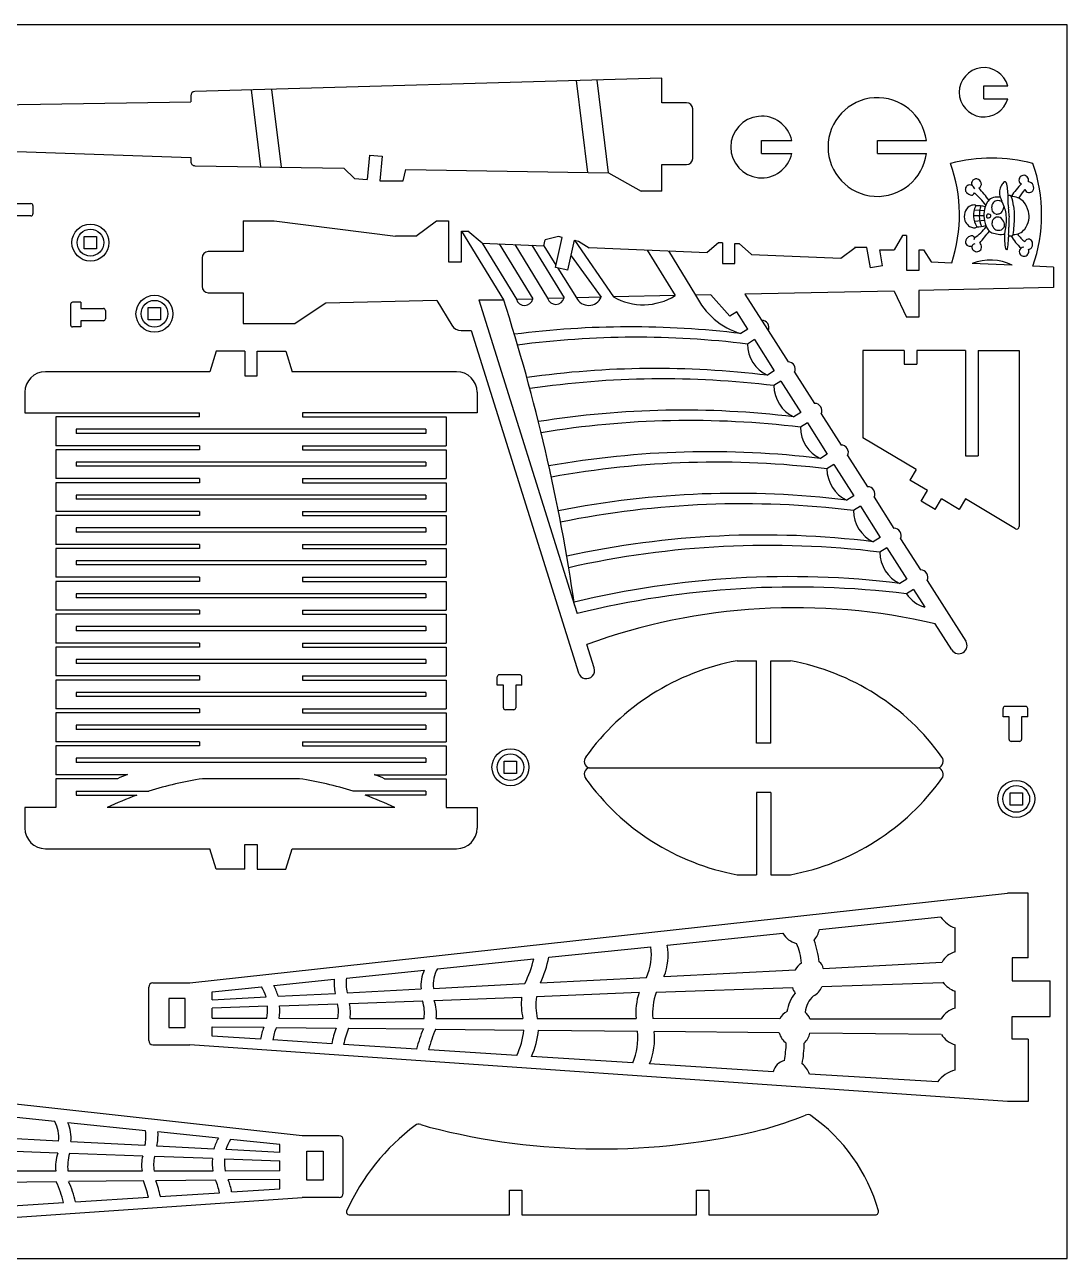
# Model space of a CAD drawing. Header units: centimetres. Extents: x 9372 to 20276, y 190 to 2379.
# Drawn here: x 9528.86 to 9554.21, y 190.25 to 220.25 of the extents above; entities that cross this region are included whole.
import ezdxf

# ---------------------------------------------------------------- set-up
doc = ezdxf.new("R2010")
doc.units = ezdxf.units.CM

msp = doc.modelspace()

# ---------------------------------------------------------------- linework, layer by layer
for p, q in [((9554.213, 220.248), (9514.213, 220.248)), ((9554.213, 190.248), (9554.213, 220.248)), ((9544.353, 218.948), (9532.997, 218.621)), ((9544.353, 218.348), (9544.353, 218.948)), ((9552.184, 218.449), (9552.184, 218.759)), ((9552.184, 218.759), (9552.764, 218.759)), ((9532.897, 218.519), (9532.897, 218.369)), ((9552.184, 218.449), (9552.764, 218.449)), ((9524.357, 218.245), (9532.897, 218.369)), ((9544.953, 218.348), (9544.353, 218.348)), ((9545.103, 216.998), (9545.103, 218.198)), ((9524.379, 217.309), (9532.897, 217.021)), ((9546.778, 217.118), (9546.778, 217.428)), ((9546.778, 217.428), (9547.513, 217.428)), ((9549.595, 217.118), (9549.595, 217.428)), ((9549.595, 217.428), (9550.786, 217.428)), ((9532.897, 217.021), (9532.897, 216.921)), ((9537.243, 217.078), (9537.188, 216.48)), ((9537.243, 217.078), (9537.551, 217.049)), ((9537.551, 217.049), (9537.496, 216.452)), ((9546.778, 217.118), (9547.513, 217.118)), ((9549.595, 217.118), (9550.786, 217.118)), ((9532.997, 216.819), (9536.615, 216.757)), ((9536.879, 216.509), (9536.615, 216.757)), ((9538.061, 216.452), (9538.127, 216.728)), ((9538.127, 216.728), (9543.053, 216.648)), ((9543.053, 216.648), (9543.853, 216.198)), ((9544.353, 216.198), (9544.353, 216.848)), ((9544.353, 216.848), (9544.953, 216.848)), ((9536.879, 216.509), (9537.188, 216.48)), ((9537.496, 216.452), (9538.061, 216.452)), ((9544.353, 216.198), (9543.853, 216.198)), ((9528.458, 215.898), (9529.008, 215.898)), ((9529.058, 215.848), (9529.058, 215.648)), ((9529.008, 215.598), (9528.458, 215.598)), ((9534.173, 215.48), (9534.923, 215.48)), ((9534.173, 215.48), (9534.173, 214.73)), ((9534.923, 215.48), (9537.873, 215.105)), ((9538.373, 215.105), (9538.873, 215.48)), ((9538.873, 215.48), (9539.163, 215.48)), ((9539.163, 215.48), (9539.163, 214.48)), ((9538.373, 215.105), (9537.873, 215.105)), ((9539.483, 214.48), (9539.483, 215.23)), ((9539.483, 215.23), (9539.633, 215.23)), ((9539.983, 214.934), (9539.633, 215.23)), ((9550.202, 215.125), (9550.002, 214.775)), ((9550.302, 215.125), (9550.202, 215.125)), ((9550.302, 215.125), (9550.302, 214.275)), ((9530.306, 214.798), (9530.306, 215.098)), ((9530.306, 215.098), (9530.606, 215.098)), ((9530.606, 215.098), (9530.606, 214.798)), ((9539.983, 214.934), (9541.482, 214.872)), ((9541.482, 214.872), (9541.516, 215.018)), ((9541.842, 215.096), (9541.516, 215.018)), ((9541.763, 214.345), (9541.932, 215.075)), ((9541.932, 215.075), (9541.842, 215.096)), ((9542.063, 214.275), (9542.232, 215.006)), ((9542.232, 215.006), (9542.329, 214.984)), ((9542.329, 214.984), (9542.588, 214.825)), ((9542.581, 214.826), (9545.456, 214.706)), ((9545.731, 214.94), (9545.456, 214.706)), ((9545.831, 214.94), (9545.731, 214.94)), ((9545.831, 214.94), (9545.831, 214.44)), ((9546.131, 214.44), (9546.131, 214.928)), ((9546.131, 214.928), (9546.231, 214.928)), ((9546.231, 214.928), (9546.531, 214.661)), ((9548.702, 214.571), (9549.052, 214.829)), ((9549.338, 214.829), (9549.038, 214.829)), ((9549.423, 214.336), (9549.338, 214.829)), ((9530.606, 214.798), (9530.306, 214.798)), ((9533.173, 214.58), (9533.173, 213.88)), ((9534.173, 214.73), (9533.323, 214.73)), ((9546.531, 214.661), (9548.702, 214.571)), ((9549.719, 214.387), (9549.652, 214.775)), ((9549.652, 214.775), (9550.002, 214.775)), ((9550.612, 214.275), (9550.612, 214.775)), ((9550.612, 214.775), (9550.712, 214.775)), ((9550.712, 214.775), (9550.902, 214.479)), ((9539.163, 214.48), (9539.483, 214.48)), ((9542.063, 214.275), (9541.763, 214.345)), ((9545.831, 214.44), (9546.131, 214.44)), ((9549.719, 214.387), (9549.423, 214.336)), ((9550.302, 214.275), (9550.612, 214.275)), ((9550.902, 214.479), (9551.402, 214.458)), ((9552.874, 214.397), (9551.902, 214.437)), ((9553.873, 214.355), (9553.374, 214.376)), ((9553.873, 214.355), (9553.873, 213.855)), ((9533.323, 213.73), (9534.173, 213.73)), ((9534.173, 213.73), (9534.173, 212.98)), ((9541.574, 213.594), (9541.974, 213.603)), ((9542.874, 213.622), (9542.274, 213.609)), ((9544.674, 213.66), (9543.174, 213.628)), ((9544.674, 213.66), (9543.174, 213.628)), ((9545.54, 213.679), (9545.174, 213.671)), ((9546.005, 213.157), (9545.54, 213.679)), ((9550.002, 213.769), (9546.373, 213.696)), ((9546.373, 213.696), (9546.777, 213.062)), ((9550.002, 213.769), (9550.302, 213.132)), ((9553.873, 213.855), (9550.602, 213.786)), ((9550.602, 213.782), (9550.602, 213.132)), ((9529.972, 213.447), (9529.972, 212.947)), ((9530.222, 213.497), (9530.022, 213.497)), ((9530.222, 213.497), (9530.222, 213.347)), ((9530.222, 213.347), (9530.772, 213.347)), ((9531.864, 213.069), (9531.864, 213.369)), ((9531.864, 213.369), (9532.164, 213.369)), ((9532.164, 213.369), (9532.164, 213.069)), ((9536.183, 213.48), (9535.433, 212.98)), ((9538.884, 213.537), (9536.183, 213.48)), ((9538.884, 213.537), (9539.246, 212.939)), ((9539.9, 213.559), (9542.23, 206.132)), ((9539.9, 213.559), (9540.504, 213.559)), ((9540.816, 213.57), (9541.216, 213.579)), ((9530.772, 213.047), (9530.222, 213.047)), ((9530.222, 213.047), (9530.222, 212.897)), ((9530.822, 213.297), (9530.822, 213.097)), ((9532.164, 213.069), (9531.864, 213.069)), ((9546.174, 213.264), (9546.005, 213.157)), ((9546.443, 212.843), (9546.174, 213.264)), ((9546.777, 213.062), (9546.938, 212.809)), ((9550.602, 213.132), (9550.302, 213.132)), ((9530.222, 212.897), (9530.022, 212.897)), ((9534.173, 212.98), (9535.433, 212.98)), ((9539.474, 212.81), (9539.716, 212.81)), ((9539.716, 212.81), (9542.327, 204.486)), ((9546.443, 212.843), (9546.274, 212.735)), ((9546.938, 212.809), (9547.421, 212.05)), ((9546.604, 212.59), (9546.435, 212.482)), ((9546.604, 212.59), (9547.087, 211.83)), ((9533.511, 212.31), (9533.361, 211.81)), ((9534.211, 212.31), (9533.511, 212.31)), ((9534.211, 212.31), (9534.211, 211.71)), ((9534.511, 211.71), (9534.511, 212.31)), ((9534.511, 212.31), (9535.211, 212.31)), ((9535.211, 212.31), (9535.361, 211.81)), ((9550.242, 212.322), (9549.242, 212.322)), ((9549.242, 212.322), (9549.242, 210.203)), ((9550.242, 212.322), (9550.242, 211.993)), ((9551.735, 212.322), (9550.55, 212.322)), ((9550.55, 212.322), (9550.55, 211.993)), ((9551.735, 212.322), (9551.735, 209.766)), ((9552.042, 212.322), (9553.042, 212.322)), ((9552.042, 212.322), (9552.042, 209.766)), ((9553.042, 212.322), (9553.042, 208.041)), ((9533.361, 211.81), (9529.361, 211.81)), ((9539.361, 211.81), (9535.361, 211.81)), ((9547.087, 211.83), (9546.918, 211.723)), ((9550.242, 211.993), (9550.55, 211.993)), ((9534.211, 211.71), (9534.511, 211.71)), ((9547.248, 211.577), (9547.079, 211.47)), ((9547.248, 211.577), (9547.731, 210.818)), ((9547.582, 211.797), (9548.065, 211.038)), ((9528.861, 211.31), (9528.861, 210.81)), ((9539.861, 211.31), (9539.861, 210.81)), ((9528.861, 210.81), (9533.111, 210.81)), ((9533.111, 210.71), (9529.611, 210.71)), ((9529.611, 210.71), (9529.611, 210.01)), ((9533.111, 210.71), (9533.111, 210.81)), ((9539.111, 210.81), (9535.611, 210.81)), ((9535.611, 210.81), (9535.611, 210.71)), ((9535.611, 210.71), (9539.111, 210.71)), ((9539.861, 210.81), (9539.111, 210.81)), ((9539.111, 210.71), (9539.111, 210.01)), ((9547.731, 210.818), (9547.562, 210.711)), ((9548.227, 210.785), (9548.71, 210.025)), ((9538.611, 210.41), (9530.111, 210.41)), ((9530.111, 210.41), (9530.111, 210.31)), ((9538.611, 210.31), (9530.111, 210.31)), ((9538.611, 210.41), (9538.611, 210.31)), ((9547.892, 210.565), (9547.723, 210.457)), ((9547.892, 210.565), (9548.375, 209.806)), ((9533.111, 210.01), (9529.611, 210.01)), ((9533.111, 210.01), (9533.111, 209.91)), ((9535.611, 210.01), (9539.111, 210.01)), ((9535.611, 210.01), (9535.611, 209.91)), ((9550.536, 209.433), (9549.242, 210.203)), ((9533.111, 209.91), (9529.611, 209.91)), ((9529.611, 209.91), (9529.611, 209.21)), ((9535.611, 209.91), (9539.111, 209.91)), ((9539.111, 209.91), (9539.111, 209.21)), ((9548.375, 209.806), (9548.207, 209.698)), ((9548.871, 209.772), (9549.354, 209.013)), ((9551.735, 209.766), (9552.042, 209.766)), ((9538.611, 209.61), (9530.111, 209.61)), ((9530.111, 209.61), (9530.111, 209.51)), ((9538.611, 209.51), (9530.111, 209.51)), ((9538.611, 209.61), (9538.611, 209.51)), ((9548.536, 209.552), (9548.368, 209.445)), ((9548.536, 209.552), (9549.02, 208.793)), ((9550.536, 209.433), (9550.382, 209.175)), ((9533.111, 209.21), (9529.611, 209.21)), ((9533.111, 209.11), (9529.611, 209.11)), ((9529.611, 209.11), (9529.611, 208.41)), ((9533.111, 209.21), (9533.111, 209.11)), ((9535.611, 209.21), (9539.111, 209.21)), ((9535.611, 209.21), (9535.611, 209.11)), ((9535.611, 209.11), (9539.111, 209.11)), ((9539.111, 209.11), (9539.111, 208.41)), ((9550.812, 208.92), (9550.382, 209.175)), ((9538.611, 208.81), (9530.111, 208.81)), ((9530.111, 208.81), (9530.111, 208.71)), ((9538.611, 208.81), (9538.611, 208.71)), ((9550.658, 208.662), (9550.812, 208.92)), ((9538.611, 208.71), (9530.111, 208.71)), ((9549.02, 208.793), (9548.851, 208.686)), ((9549.181, 208.54), (9549.012, 208.433)), ((9549.181, 208.54), (9549.664, 207.781)), ((9549.515, 208.76), (9549.998, 208)), ((9551.002, 208.457), (9550.658, 208.662)), ((9551.002, 208.457), (9551.155, 208.715)), ((9551.585, 208.459), (9551.155, 208.715)), ((9551.739, 208.717), (9551.585, 208.459)), ((9552.956, 207.992), (9551.739, 208.717)), ((9533.111, 208.41), (9529.611, 208.41)), ((9533.111, 208.31), (9529.611, 208.31)), ((9529.611, 208.31), (9529.611, 207.61)), ((9533.111, 208.41), (9533.111, 208.31)), ((9535.611, 208.41), (9539.111, 208.41)), ((9535.611, 208.41), (9535.611, 208.31)), ((9535.611, 208.31), (9539.111, 208.31)), ((9539.111, 208.31), (9539.111, 207.61)), ((9538.611, 208.01), (9530.111, 208.01)), ((9530.111, 208.01), (9530.111, 207.91)), ((9538.611, 207.91), (9530.111, 207.91)), ((9538.611, 208.01), (9538.611, 207.91)), ((9533.111, 207.61), (9529.611, 207.61)), ((9533.111, 207.61), (9533.111, 207.51)), ((9535.611, 207.61), (9539.111, 207.61)), ((9535.611, 207.61), (9535.611, 207.51)), ((9549.664, 207.781), (9549.495, 207.673)), ((9550.159, 207.747), (9550.643, 206.988)), ((9533.111, 207.51), (9529.611, 207.51)), ((9529.611, 207.51), (9529.611, 206.81)), ((9535.611, 207.51), (9539.111, 207.51)), ((9539.111, 207.51), (9539.111, 206.81)), ((9549.825, 207.528), (9549.656, 207.42)), ((9549.825, 207.528), (9550.308, 206.768)), ((9538.611, 207.21), (9530.111, 207.21)), ((9530.111, 207.21), (9530.111, 207.11)), ((9538.611, 207.11), (9530.111, 207.11)), ((9538.611, 207.21), (9538.611, 207.11)), ((9533.111, 206.81), (9529.611, 206.81)), ((9533.111, 206.71), (9529.611, 206.71)), ((9529.611, 206.71), (9529.611, 206.01)), ((9533.111, 206.81), (9533.111, 206.71)), ((9535.611, 206.81), (9539.111, 206.81)), ((9535.611, 206.81), (9535.611, 206.71)), ((9535.611, 206.71), (9539.111, 206.71)), ((9539.111, 206.71), (9539.111, 206.01)), ((9550.308, 206.768), (9550.14, 206.661)), ((9550.804, 206.735), (9551.743, 205.26)), ((9538.611, 206.41), (9530.111, 206.41)), ((9530.111, 206.41), (9530.111, 206.31)), ((9538.611, 206.41), (9538.611, 206.31)), ((9550.469, 206.515), (9550.301, 206.408)), ((9550.469, 206.515), (9550.745, 206.082)), ((9538.611, 206.31), (9530.111, 206.31)), ((9542.23, 206.132), (9542.294, 205.927)), ((9533.111, 206.01), (9529.611, 206.01)), ((9533.111, 205.91), (9529.611, 205.91)), ((9529.611, 205.91), (9529.611, 205.21)), ((9533.111, 206.01), (9533.111, 205.91)), ((9535.611, 206.01), (9539.111, 206.01)), ((9535.611, 206.01), (9535.611, 205.91)), ((9535.611, 205.91), (9539.111, 205.91)), ((9539.111, 205.91), (9539.111, 205.21)), ((9538.611, 205.61), (9530.111, 205.61)), ((9530.111, 205.61), (9530.111, 205.51)), ((9538.611, 205.51), (9530.111, 205.51)), ((9538.611, 205.61), (9538.611, 205.51)), ((9551.405, 205.045), (9551.002, 205.678)), ((9533.111, 205.21), (9529.611, 205.21)), ((9533.111, 205.21), (9533.111, 205.11)), ((9535.611, 205.21), (9539.111, 205.21)), ((9535.611, 205.21), (9535.611, 205.11)), ((9533.111, 205.11), (9529.611, 205.11)), ((9529.611, 205.11), (9529.611, 204.41)), ((9535.611, 205.11), (9539.111, 205.11)), ((9539.111, 205.11), (9539.111, 204.41)), ((9542.709, 204.605), (9542.529, 205.178)), ((9538.611, 204.81), (9530.111, 204.81)), ((9530.111, 204.81), (9530.111, 204.71)), ((9538.611, 204.71), (9530.111, 204.71)), ((9538.611, 204.81), (9538.611, 204.71)), ((9546.181, 204.778), (9546.656, 204.778)), ((9546.656, 202.778), (9546.656, 204.778)), ((9547.006, 202.778), (9547.006, 204.778)), ((9547.006, 204.778), (9547.481, 204.778)), ((9533.111, 204.41), (9529.611, 204.41)), ((9533.111, 204.31), (9529.611, 204.31)), ((9529.611, 204.31), (9529.611, 203.61)), ((9533.111, 204.41), (9533.111, 204.31)), ((9535.611, 204.41), (9539.111, 204.41)), ((9535.611, 204.41), (9535.611, 204.31)), ((9535.611, 204.31), (9539.111, 204.31)), ((9539.111, 204.31), (9539.111, 203.61)), ((9540.349, 204.189), (9540.349, 204.389)), ((9540.899, 204.439), (9540.399, 204.439)), ((9540.949, 204.189), (9540.949, 204.389)), ((9538.611, 204.01), (9530.111, 204.01)), ((9530.111, 204.01), (9530.111, 203.91)), ((9538.611, 204.01), (9538.611, 203.91)), ((9540.499, 204.189), (9540.349, 204.189)), ((9540.499, 203.639), (9540.499, 204.189)), ((9540.949, 204.189), (9540.799, 204.189)), ((9540.799, 204.189), (9540.799, 203.639)), ((9538.611, 203.91), (9530.111, 203.91)), ((9533.111, 203.61), (9529.611, 203.61)), ((9533.111, 203.51), (9529.611, 203.51)), ((9529.611, 203.51), (9529.611, 202.81)), ((9533.111, 203.61), (9533.111, 203.51)), ((9535.611, 203.61), (9539.111, 203.61)), ((9535.611, 203.61), (9535.611, 203.51)), ((9535.611, 203.51), (9539.111, 203.51)), ((9539.111, 203.51), (9539.111, 202.81)), ((9540.749, 203.589), (9540.549, 203.589)), ((9552.649, 203.418), (9552.649, 203.618)), ((9552.799, 203.418), (9552.649, 203.418)), ((9553.199, 203.668), (9552.699, 203.668)), ((9552.799, 202.868), (9552.799, 203.418)), ((9553.249, 203.418), (9553.099, 203.418)), ((9553.099, 203.418), (9553.099, 202.868)), ((9553.249, 203.418), (9553.249, 203.618)), ((9538.611, 203.21), (9530.111, 203.21)), ((9530.111, 203.21), (9530.111, 203.11)), ((9538.611, 203.11), (9530.111, 203.11)), ((9538.611, 203.21), (9538.611, 203.11)), ((9533.111, 202.81), (9529.611, 202.81)), ((9533.111, 202.81), (9533.111, 202.71)), ((9535.611, 202.81), (9539.111, 202.81)), ((9535.611, 202.81), (9535.611, 202.71)), ((9553.049, 202.818), (9552.849, 202.818)), ((9533.111, 202.71), (9529.611, 202.71)), ((9529.611, 202.71), (9529.611, 202.01)), ((9535.611, 202.71), (9539.111, 202.71)), ((9539.111, 202.71), (9539.111, 202.01)), ((9547.006, 202.778), (9546.656, 202.778)), ((9538.611, 202.41), (9530.111, 202.41)), ((9530.111, 202.41), (9530.111, 202.31)), ((9538.611, 202.31), (9530.111, 202.31)), ((9538.611, 202.41), (9538.611, 202.31)), ((9540.521, 202.041), (9540.521, 202.341)), ((9540.521, 202.341), (9540.821, 202.341)), ((9540.821, 202.341), (9540.821, 202.041)), ((9531.361, 202.01), (9529.611, 202.01)), ((9531.111, 201.91), (9529.611, 201.91)), ((9529.611, 201.91), (9529.611, 201.21)), ((9535.542, 201.91), (9533.18, 201.91)), ((9537.361, 202.01), (9539.111, 202.01)), ((9537.611, 201.91), (9539.111, 201.91)), ((9539.111, 201.91), (9539.111, 201.21)), ((9540.821, 202.041), (9540.521, 202.041)), ((9542.581, 202.178), (9551.081, 202.178)), ((9530.111, 201.61), (9530.111, 201.51)), ((9530.111, 201.61), (9531.878, 201.61)), ((9538.611, 201.61), (9536.845, 201.61)), ((9538.611, 201.61), (9538.611, 201.51)), ((9530.111, 201.51), (9531.583, 201.51)), ((9538.611, 201.51), (9537.139, 201.51)), ((9547.006, 201.578), (9546.656, 201.578)), ((9546.656, 201.578), (9546.656, 199.578)), ((9547.006, 201.578), (9547.006, 199.578)), ((9552.821, 201.27), (9552.821, 201.57)), ((9552.821, 201.57), (9553.121, 201.57)), ((9553.121, 201.57), (9553.121, 201.27)), ((9529.611, 201.21), (9528.861, 201.21)), ((9528.861, 201.21), (9528.861, 200.71)), ((9537.861, 201.21), (9530.861, 201.21)), ((9539.111, 201.21), (9539.861, 201.21)), ((9539.861, 201.21), (9539.861, 200.71)), ((9553.121, 201.27), (9552.821, 201.27)), ((9529.361, 200.21), (9533.361, 200.21)), ((9533.511, 199.71), (9533.361, 200.21)), ((9534.211, 199.71), (9534.211, 200.31)), ((9534.211, 200.31), (9534.511, 200.31)), ((9534.511, 200.31), (9534.511, 199.71)), ((9535.211, 199.71), (9535.361, 200.21)), ((9535.361, 200.21), (9539.361, 200.21)), ((9534.211, 199.71), (9533.511, 199.71)), ((9534.511, 199.71), (9535.211, 199.71)), ((9546.181, 199.578), (9546.656, 199.578)), ((9547.006, 199.578), (9547.481, 199.578)), ((9532.874, 196.944), (9552.759, 199.13)), ((9553.259, 199.13), (9552.759, 199.13)), ((9553.259, 197.553), (9553.259, 199.13)), ((9548.188, 198.246), (9551.137, 198.549)), ((9544.479, 197.865), (9547.298, 198.155)), ((9551.484, 197.704), (9551.484, 198.285)), ((9541.605, 197.57), (9544.085, 197.825)), ((9538.893, 197.292), (9541.236, 197.532)), ((9548.277, 197.3), (9551.166, 197.451)), ((9553.259, 197.553), (9552.874, 197.553)), ((9552.874, 197.553), (9552.874, 197)), ((9536.681, 197.065), (9538.575, 197.259)), ((9544.405, 197.103), (9547.599, 197.267)), ((9531.874, 195.544), (9531.874, 196.844)), ((9531.974, 196.944), (9532.874, 196.944)), ((9533.419, 196.73), (9534.618, 196.853)), ((9534.913, 196.883), (9536.383, 197.034)), ((9538.798, 196.814), (9541.022, 196.929)), ((9541.398, 196.948), (9543.979, 197.081)), ((9547.529, 196.83), (9544.217, 196.712)), ((9548.241, 196.855), (9551.188, 196.96)), ((9552.874, 197), (9553.793, 197)), ((9553.793, 196.127), (9553.793, 197)), ((9532.364, 196.565), (9532.364, 195.865)), ((9532.764, 196.565), (9532.364, 196.565)), ((9532.764, 195.865), (9532.764, 196.565)), ((9533.419, 196.538), (9533.419, 196.73)), ((9533.419, 196.538), (9534.729, 196.605)), ((9535.023, 196.62), (9536.412, 196.692)), ((9536.697, 196.706), (9538.498, 196.798)), ((9536.753, 196.448), (9538.534, 196.511)), ((9538.817, 196.521), (9540.942, 196.596)), ((9543.801, 196.712), (9541.301, 196.609)), ((9551.484, 196.334), (9551.484, 196.747)), ((9534.761, 196.377), (9533.419, 196.329)), ((9533.419, 196.086), (9533.419, 196.329)), ((9535.058, 196.388), (9536.466, 196.437)), ((9533.419, 196.086), (9534.745, 196.085)), ((9535.048, 196.085), (9536.473, 196.083)), ((9536.77, 196.083), (9538.57, 196.082)), ((9538.865, 196.082), (9540.973, 196.08)), ((9541.324, 196.079), (9543.727, 196.077)), ((9547.218, 196.074), (9544.131, 196.077)), ((9547.951, 196.073), (9551.145, 196.073)), ((9552.874, 195.574), (9552.874, 196.127)), ((9552.874, 196.127), (9553.793, 196.127)), ((9532.364, 195.865), (9532.764, 195.865)), ((9533.419, 195.881), (9534.671, 195.867)), ((9533.419, 195.652), (9533.419, 195.881)), ((9534.589, 195.578), (9533.419, 195.652)), ((9534.977, 195.864), (9536.434, 195.849)), ((9536.734, 195.845), (9538.554, 195.826)), ((9538.854, 195.823), (9540.997, 195.799)), ((9541.354, 195.796), (9543.762, 195.77)), ((9547.206, 195.733), (9544.165, 195.765)), ((9551.149, 195.692), (9547.955, 195.725)), ((9535.606, 193.231), (9515.721, 195.417)), ((9531.974, 195.444), (9532.874, 195.444)), ((9552.759, 194.063), (9532.874, 195.444)), ((9536.324, 195.467), (9534.889, 195.558)), ((9538.388, 195.335), (9536.611, 195.448)), ((9540.823, 195.18), (9538.682, 195.317)), ((9551.486, 194.825), (9551.484, 195.436)), ((9553.259, 195.574), (9552.874, 195.574)), ((9553.259, 195.574), (9553.259, 194.063)), ((9543.647, 195.001), (9541.179, 195.158)), ((9547.058, 194.784), (9544.054, 194.975)), ((9551.058, 194.539), (9547.941, 194.728)), ((9529.587, 193.579), (9527.244, 193.819)), ((9553.259, 194.063), (9552.759, 194.063)), ((9531.799, 193.352), (9529.905, 193.546)), ((9529.682, 193.101), (9527.458, 193.216)), ((9533.567, 193.17), (9532.097, 193.321)), ((9536.506, 193.231), (9535.606, 193.231)), ((9531.783, 192.993), (9529.982, 193.085)), ((9533.457, 192.907), (9532.068, 192.979)), ((9535.061, 193.017), (9533.862, 193.14)), ((9535.061, 192.825), (9535.061, 193.017)), ((9536.606, 191.831), (9536.606, 193.131)), ((9529.663, 192.808), (9527.539, 192.883)), ((9531.727, 192.735), (9529.947, 192.798)), ((9533.422, 192.675), (9532.014, 192.724)), ((9533.719, 192.664), (9535.061, 192.617)), ((9535.061, 192.825), (9533.751, 192.892)), ((9535.061, 192.373), (9535.061, 192.617)), ((9535.716, 192.152), (9535.716, 192.852)), ((9535.716, 192.852), (9536.116, 192.852)), ((9536.116, 192.852), (9536.116, 192.152)), ((9529.615, 192.369), (9527.507, 192.367)), ((9531.711, 192.37), (9529.911, 192.369)), ((9533.432, 192.372), (9532.007, 192.37)), ((9535.061, 192.373), (9533.735, 192.372)), ((9529.626, 192.11), (9527.484, 192.086)), ((9531.746, 192.132), (9529.927, 192.113)), ((9533.503, 192.151), (9532.046, 192.136)), ((9535.061, 192.168), (9533.809, 192.154)), ((9535.061, 191.939), (9535.061, 192.168)), ((9536.116, 192.152), (9535.716, 192.152)), ((9515.721, 190.35), (9535.606, 191.731)), ((9530.092, 191.622), (9531.869, 191.735)), ((9532.156, 191.754), (9533.591, 191.845)), ((9533.891, 191.865), (9535.061, 191.939)), ((9536.506, 191.731), (9535.606, 191.731)), ((9540.645, 191.307), (9540.645, 191.907)), ((9540.645, 191.907), (9540.945, 191.907)), ((9540.945, 191.907), (9540.945, 191.307)), ((9545.195, 191.307), (9545.195, 191.907)), ((9545.195, 191.907), (9545.495, 191.907)), ((9545.495, 191.907), (9545.495, 191.307)), ((9527.657, 191.467), (9529.798, 191.604)), ((9536.745, 191.307), (9540.645, 191.307)), ((9540.945, 191.307), (9545.195, 191.307)), ((9545.495, 191.307), (9549.545, 191.307)), ((9514.213, 190.248), (9554.213, 190.248))]:
    msp.add_line(p, q)
at = {"color": 1}
for p, q in [((9542.55, 216.656), (9542.278, 218.888)), ((9543.053, 216.648), (9542.776, 218.902)), ((9534.602, 216.792), (9534.372, 218.661)), ((9535.103, 216.783), (9534.87, 218.675)), ((9552.192, 215.72), (9551.947, 215.739)), ((9552.184, 215.603), (9551.93, 215.603)), ((9552.196, 215.483), (9551.953, 215.458)), ((9539.483, 215.23), (9540.504, 213.559)), ((9539.983, 214.934), (9540.816, 213.57)), ((9540.399, 214.917), (9541.216, 213.579)), ((9540.777, 214.901), (9541.574, 213.594)), ((9541.192, 214.884), (9541.974, 213.603)), ((9541.482, 214.872), (9541.777, 214.402)), ((9542.232, 215.006), (9543.174, 213.628)), ((9542.144, 214.627), (9542.874, 213.622)), ((9543.998, 214.767), (9544.674, 213.66)), ((9544.518, 214.745), (9545.174, 213.671)), ((9541.821, 214.331), (9542.274, 213.609))]:
    msp.add_line(p, q, dxfattribs=at)
for centre in [(9530.456, 214.948), (9532.014, 213.219), (9540.671, 202.191), (9552.971, 201.42)]:
    msp.add_circle(centre, 0.45)
for centre in [(9530.456, 214.948), (9532.014, 213.219), (9540.671, 202.191), (9552.971, 201.42)]:
    msp.add_circle(centre, 0.325, dxfattribs=at)
for centre, radius, start, end in [((9552.184, 218.604), 0.6, 14.9712, 345.0288), ((9533, 218.519), 0.103, 91.646, 180), ((9549.595, 217.273), 1.2, 7.4194, 352.5806), ((9544.953, 218.198), 0.15, 0, 90), ((9546.779, 217.273), 0.75, 11.9271, 348.0729), ((9532.997, 216.919), 0.1, 179.0255, 270), ((9544.953, 216.998), 0.15, 270, 0), ((9552.374, 212.933), 4.068, 75.7703, 104.2297), ((9547.86, 215.626), 3.729, 341.7513, 19.5831), ((9549.86, 215.626), 3.729, 340.4169, 19.5831), ((9529.008, 215.848), 0.05, 360, 90), ((9529.008, 215.648), 0.05, 270, 0), ((9533.323, 214.58), 0.15, 90, 180), ((9552.344, 213.364), 1.161, 62.8239, 112.4042), ((9533.323, 213.88), 0.15, 180, 270), ((9541.773, 213.653), 0.207, 196.3234, 346.1054), ((9542.571, 213.75), 0.329, 205.3617, 337.0671), ((9543.897, 214.902), 1.465, 240.4201, 302.0087), ((9546.803, 214.472), 1.815, 206.1865, 253.0662), ((9530.022, 213.447), 0.05, 90, 180), ((9530.772, 213.297), 0.05, 360, 90), ((9497.184, 199.578), 45.52, 8.2787, 17.9041), ((9541.015, 213.628), 0.207, 196.3234, 346.1054), ((9530.772, 213.097), 0.05, 270, 0), ((9546.777, 212.885), 0.178, 334.9464, 90), ((9530.022, 212.947), 0.05, 180, 270), ((9539.474, 213.076), 0.266, 211.1734, 270), ((9547.273, 212.482), 0.838, 180, 244.9464), ((9529.361, 211.31), 0.5, 90, 180), ((9539.361, 211.31), 0.5, 0, 90), ((9547.421, 211.872), 0.178, 334.9464, 90), ((9547.917, 211.47), 0.838, 180, 244.9464), ((9548.065, 210.86), 0.178, 334.9464, 90), ((9548.562, 210.457), 0.838, 180, 244.9464), ((9548.71, 209.847), 0.178, 334.9464, 90), ((9549.206, 209.445), 0.838, 180, 244.9464), ((9549.354, 208.835), 0.178, 334.9464, 90), ((9549.85, 208.433), 0.838, 180, 244.9464), ((9549.998, 207.823), 0.178, 334.9464, 90), ((9552.985, 208.041), 0.0569, 239.2373, 0), ((9550.494, 207.42), 0.838, 180, 244.9464), ((9550.643, 206.81), 0.178, 334.9464, 90), ((9550.991, 206.883), 0.838, 214.5245, 252.9442), ((9547.606, 191.18), 14.89, 76.8158, 109.9356), ((9551.574, 205.152), 0.2, 212.4732, 32.4732), ((9542.518, 204.546), 0.2, 197.4175, 17.4175), ((9547.239, 199.047), 5.828, 100.464, 144.4131), ((9546.423, 199.047), 5.828, 35.5869, 79.536), ((9540.399, 204.389), 0.05, 90, 180), ((9540.899, 204.389), 0.05, 0, 90), ((9540.549, 203.639), 0.05, 180, 270), ((9540.749, 203.639), 0.05, 270, 360), ((9552.699, 203.618), 0.05, 90, 180), ((9553.199, 203.618), 0.05, 0, 90), ((9552.849, 202.868), 0.05, 180, 270), ((9553.049, 202.868), 0.05, 270, 360), ((9542.63, 202.336), 0.165, 141.553, 252.8887), ((9551.032, 202.336), 0.165, 287.1113, 38.447), ((9531.867, 200.383), 1.704, 107.2694, 116.3335), ((9534.361, 193.806), 8.189, 98.291, 107.6519), ((9534.361, 193.806), 8.189, 72.3481, 81.709), ((9536.855, 200.383), 1.704, 63.6665, 72.7306), ((9542.63, 202.02), 0.165, 107.1113, 218.447), ((9547.239, 205.309), 5.828, 215.5869, 259.536), ((9546.423, 205.309), 5.828, 280.464, 324.4131), ((9551.032, 202.02), 0.165, 321.553, 72.8887), ((9534.361, 193.806), 8.189, 109.8296, 115.3013), ((9534.361, 193.806), 8.189, 64.6987, 70.1704), ((9529.361, 200.71), 0.5, 180, 270), ((9539.361, 200.71), 0.5, 270, 0), ((9551.709, 198.939), 0.692, 214.3214, 251.0043), ((9547.746, 198.41), 0.516, 209.654, 256.4932), ((9547.447, 198.449), 0.768, 322.8208, 344.6584), ((9542.771, 197.633), 1.328, 335.3781, 8.3285), ((9543.191, 197.606), 1.314, 337.4245, 11.3931), ((9546.411, 197.348), 1.338, 3.4635, 24.7456), ((9545.355, 197.088), 2.849, 7.4695, 18.3536), ((9551.622, 197.203), 0.519, 105.4734, 151.4985), ((9538.452, 198.177), 2.858, 334.098, 346.9599), ((9538.807, 198.154), 2.858, 335.0221, 348.2212), ((9548.044, 197.01), 0.514, 125.4283, 150.2743), ((9548.069, 197.282), 0.208, 5.0466, 57.9672), ((9539.395, 196.885), 0.901, 155.4248, 185.5002), ((9539.608, 196.901), 0.815, 151.3505, 186.1855), ((9531.974, 196.844), 0.1, 90, 180), ((9533.63, 196.265), 1.15, 17.1756, 30.7585), ((9533.914, 196.313), 1.15, 15.4827, 29.7515), ((9537.471, 196.952), 1.091, 175.6902, 193.8316), ((9537.764, 196.933), 1.091, 173.052, 192.0247), ((9547.935, 196.952), 0.423, 196.6526, 216.6215), ((9547.848, 197.003), 0.42, 296.9628, 339.3106), ((9551.679, 197.329), 0.614, 216.9284, 251.4856), ((9537.538, 196.211), 1.04, 352.8422, 16.7494), ((9537.831, 196.192), 1.04, 353.9038, 18.452), ((9542.603, 196.439), 1.669, 174.6, 192.4425), ((9542.959, 196.416), 1.669, 173.3476, 191.6271), ((9545.163, 196.231), 1.444, 160.5529, 186.1329), ((9545.569, 196.205), 1.444, 159.4195, 185.0766), ((9548.251, 196.14), 0.862, 139.546, 172.717), ((9548.459, 196.164), 0.627, 132.1151, 173.3318), ((9533.601, 196.292), 1.163, 349.7334, 4.1868), ((9533.9, 196.272), 1.163, 350.7101, 5.6858), ((9535.553, 196.242), 0.934, 350.1957, 12.0639), ((9535.846, 196.223), 0.934, 351.3853, 13.9244), ((9547.589, 195.876), 0.42, 117.3105, 151.8357), ((9547.635, 195.974), 0.331, 17.5446, 52.6801), ((9551.66, 195.755), 0.606, 106.9306, 148.5322), ((9535.959, 195.349), 1.388, 158.0761, 170.5581), ((9536.258, 195.329), 1.388, 157.3395, 170.5266), ((9538.697, 194.988), 2.421, 159.1898, 168.6073), ((9539.9, 194.647), 3.385, 159.2634, 166.3034), ((9540.949, 194.745), 2.628, 155.7212, 167.0232), ((9541.242, 194.726), 2.628, 155.334, 167.0068), ((9539.044, 196.012), 1.964, 334.9495, 353.7867), ((9539.4, 195.989), 1.964, 334.9778, 354.3641), ((9542.169, 195.614), 1.6, 337.4828, 5.6054), ((9542.575, 195.587), 1.6, 337.5218, 6.416), ((9547.66, 195.854), 0.47, 194.9961, 233.3251), ((9547.493, 195.83), 0.474, 313.0179, 347.1566), ((9551.677, 196.036), 0.63, 213.1398, 252.1342), ((9531.974, 195.544), 0.1, 180, 270), ((9543.336, 195.711), 4.05, 350.7352, 356.6895), ((9544.831, 195.53), 2.985, 349.3947, 359.1088), ((9547.431, 194.687), 0.385, 104.6466, 165.3684), ((9547.427, 194.558), 0.542, 18.3176, 51.2841), ((9551.657, 194.106), 0.739, 103.4105, 144.136), ((9528.872, 193.188), 0.815, 353.8145, 28.6495), ((9529.085, 193.172), 0.901, 354.4998, 24.5752), ((9538.443, 193.365), 0.146, 72.1939, 126.6312), ((9542.16, 205.059), 12.124, 252.3713, 253.4066), ((9544.365, 202.303), 9.251, 285.4257, 292.1148), ((9547.9, 193.604), 0.139, 55.5611, 112.3471), ((9545.57, 190.273), 4.204, 15.6121, 55.0497), ((9530.716, 193.22), 1.091, 347.9753, 6.948), ((9531.009, 193.239), 1.091, 346.1684, 4.3098), ((9536.506, 193.131), 0.1, 0, 90), ((9541.625, 189.148), 5.429, 127.0269, 155.5048), ((9542.87, 209.567), 16.658, 255.4948, 283.7361), ((9534.566, 192.6), 1.15, 150.2485, 164.5173), ((9534.85, 192.552), 1.15, 149.2415, 162.8244), ((9530.649, 192.479), 1.04, 161.548, 186.0962), ((9530.942, 192.498), 1.04, 163.2506, 187.1578), ((9532.634, 192.51), 0.934, 166.0756, 188.6147), ((9532.927, 192.529), 0.934, 167.9361, 189.8043), ((9534.58, 192.559), 1.163, 174.3142, 189.2899), ((9534.879, 192.579), 1.163, 175.8132, 190.2666), ((9527.238, 191.013), 2.628, 12.9932, 24.666), ((9527.531, 191.032), 2.628, 12.9768, 24.2788), ((9528.58, 190.934), 3.385, 13.6966, 20.7366), ((9529.783, 191.275), 2.421, 11.3927, 20.8102), ((9532.222, 191.616), 1.388, 9.4734, 22.6605), ((9532.521, 191.636), 1.388, 9.4419, 21.9239), ((9536.506, 191.831), 0.1, 270, 0), ((9549.545, 191.384), 0.0768, 270, 14.9288), ((9536.745, 191.372), 0.065, 156.0325, 270.0012)]:
    msp.add_arc(centre, radius, start, end)
for centre, radius, start, end in [((9551.844, 216.244), 0.111, 136.7347, 181.0355), ((9551.842, 216.238), 0.114, 95.2852, 133.6402), ((9551.842, 216.253), 0.0992, 57.1555, 96.2987), ((9551.98, 216.386), 0.0973, 149.6958, 210.389), ((9552.002, 216.376), 0.122, 81.3669, 150.9479), ((9551.816, 216.201), 0.157, 22.1113, 59.4061), ((9551.994, 216.369), 0.129, 15.0517, 78.3956), ((9552.011, 216.372), 0.112, 297.3511, 15.9271), ((9552.918, 216.165), 0.354, 149.7959, 173.5208), ((9552.811, 216.246), 0.221, 125.6323, 154.0791), ((9552.698, 216.397), 0.0324, 22.6071, 118.9188), ((9551.599, 216.097), 1.172, 359.5994, 15.483), ((9554.434, 215.056), 1.882, 135.2059, 147.2847), ((9553.15, 216.465), 0.114, 135.1945, 179.888), ((9553.124, 216.466), 0.088, 181.0035, 252.8638), ((9553.161, 216.458), 0.127, 90, 136.7111), ((9553.153, 216.469), 0.116, 29.9026, 86.0265), ((9553.154, 216.462), 0.119, 341.2194, 32.7616), ((9553.258, 216.285), 0.139, 26.0225, 86.4838), ((9553.257, 216.287), 0.139, 324.7508, 25.1753), ((9551.843, 216.242), 0.111, 180, 224.7988), ((9551.906, 216.295), 0.192, 222.7111, 262.9951), ((9551.886, 216.173), 0.0698, 267.0439, 303.6289), ((9551.88, 216.176), 0.0752, 306.3156, 349.2008), ((9550.509, 214.587), 2.137, 36.4517, 47.4435), ((9550.594, 214.807), 2.074, 34.3758, 44.9349), ((9552.53, 215.747), 0.322, 110.9698, 166.532), ((9552.517, 215.423), 0.633, 84.0248, 99.25), ((9552.852, 216.159), 0.288, 170.8482, 194.8868), ((9553.589, 216.384), 1.059, 196.4007, 203.332), ((9553.23, 216.014), 0.466, 170.8625, 182.2302), ((9552.825, 215.926), 0.171, 90, 108.5665), ((9552.814, 216.06), 0.0392, 20.5384, 72.8957), ((9552.85, 215.669), 0.405, 43.1623, 90), ((9551.717, 215.67), 1.203, 8.1078, 19.5895), ((9555.273, 214.514), 2.712, 140.5267, 145.9335), ((9553.284, 216.277), 0.111, 200.2439, 321.2242), ((9551.961, 215.617), 0.249, 122.0392, 165.3649), ((9551.957, 215.625), 0.24, 88.9129, 122.3356), ((9552.44, 215.609), 0.51, 153.0247, 212.4395), ((9551.963, 215.842), 0.0228, 356.1931, 91.6587), ((9552.051, 215.287), 0.56, 72.76, 96.7524), ((9552.788, 215.614), 0.715, 161.2037, 202.3619), ((9552.853, 215.612), 0.67, 161.7067, 201.9509), ((9552.576, 215.795), 0.203, 170.6386, 202.6686), ((9552.522, 215.822), 0.146, 127.6463, 177.5932), ((9552.508, 215.776), 0.134, 206.2202, 249.9224), ((9552.526, 215.808), 0.161, 79.9747, 125.953), ((9552.511, 215.763), 0.208, 55.2048, 77.8653), ((9552.51, 215.788), 0.144, 289.1682, 338.4108), ((9498.809, 193.454), 58.326, 22.53375, 22.70179), ((9552.365, 215.879), 0.314, 332.6637, 349.9233), ((9551.972, 215.531), 0.762, 9.6903, 21.203), ((9554.156, 216.009), 1.391, 180.52, 188.8062), ((9551.378, 215.589), 1.419, 0, 8.3702), ((9550.945, 215.535), 1.987, 0.8734, 8.8351), ((9552.734, 215.585), 0.547, 13.0711, 41.2151), ((9552.847, 215.586), 0.438, 348.2637, 16.2669), ((9552.078, 215.584), 0.37, 165.0935, 196.3204), ((9551.984, 215.575), 0.277, 199.8455, 230.9897), ((9552.307, 215.594), 0.0627, 148.6116, 203.5438), ((9552.284, 215.59), 0.0404, 210.315, 285.2101), ((9552.288, 215.599), 0.045, 70.1735, 140.9167), ((9552.26, 215.687), 0.141, 284.0402, 307.5752), ((9552.279, 215.551), 0.0936, 41.2278, 74.8612), ((9552.325, 215.596), 0.0294, 316.5895, 34.0584), ((9552.549, 215.416), 0.168, 124.2305, 174.402), ((9552.56, 215.416), 0.18, 174.6842, 216.6708), ((9552.519, 215.433), 0.138, 64.5472, 117.8677), ((9552.508, 215.77), 0.128, 249.4098, 293.053), ((9552.471, 215.368), 0.218, 17.6617, 60.662), ((9552.513, 215.386), 0.173, 339.6113, 16.0491), ((9550.039, 215.706), 2.708, 348.2688, 354.714), ((9550.805, 215.443), 1.93, 0.397, 6.4191), ((9555.683, 215.424), 2.891, 176.7163, 181.938), ((9549.935, 215.619), 2.997, 350.8534, 358.9653), ((9552.699, 215.626), 0.591, 324.0231, 347.3884), ((9551.932, 215.499), 0.186, 228.6105, 262.1739), ((9551.896, 214.955), 0.158, 89.137, 121.4635), ((9551.898, 215.054), 0.0593, 13.5242, 89.5506), ((9551.945, 215.482), 0.172, 257.2371, 285.2721), ((9551.247, 216.132), 1.279, 303.6686, 321.098), ((9551.926, 215.399), 0.105, 307.8058, 322.8298), ((9552.024, 216.175), 0.84, 268.9722, 284.3086), ((9532.051, 231.317), 25.877, 320.7302, 321.5513), ((9552.469, 215.416), 0.243, 192.9007, 248.5391), ((9552.598, 215.747), 0.598, 248.6307, 278.804), ((9552.539, 215.402), 0.154, 217.2251, 253.4523), ((9552.54, 215.425), 0.177, 255.3614, 293.9573), ((9552.556, 215.383), 0.132, 294.8295, 334.3057), ((9553.853, 215.057), 1.168, 175.1477, 192.5715), ((9555.485, 215.001), 2.703, 176.8907, 178.343), ((9552.845, 215.365), 0.255, 256.257, 277.0415), ((9549.123, 215.383), 3.671, 356.3185, 359.1071), ((9554.053, 215.866), 1.426, 212.0035, 227.3921), ((9552.857, 215.143), 0.0364, 302.2063, 0), ((9552.903, 215.486), 0.343, 268.4172, 322.9512), ((9553.805, 215.751), 0.999, 216.4422, 231.5494), ((9551.891, 214.955), 0.156, 120.0448, 174.5611), ((9551.845, 214.968), 0.109, 178.8899, 245.7223), ((9551.844, 214.995), 0.133, 250.7825, 293.8506), ((9551.958, 214.838), 0.0695, 149.3839, 186.3315), ((9552.006, 214.852), 0.119, 190.5007, 243.6775), ((9551.995, 214.805), 0.119, 105.7232, 144.9938), ((9551.9, 215.053), 0.0578, 333.1465, 14.7135), ((9552.005, 214.848), 0.124, 298.2461, 351.1305), ((9552.02, 214.849), 0.109, 349.5942, 55.3174), ((9552.736, 214.806), 0.0229, 187.6314, 244.3568), ((9551.526, 215.039), 1.256, 348.7568, 357.9434), ((9551.134, 215.081), 1.649, 356.9472, 359.9211), ((9553.149, 214.729), 0.106, 124.6736, 196.762), ((9553.166, 214.701), 0.139, 95.7548, 123.922), ((9553.299, 214.924), 0.124, 122.9467, 159.1128), ((9553.27, 214.945), 0.0912, 35.2184, 114.9659), ((9553.27, 214.873), 0.0879, 268.3686, 327.2806), ((9553.209, 214.912), 0.161, 327.4574, 32.2559), ((9552.014, 214.844), 0.116, 238.4743, 295.4322), ((9552.74, 214.832), 0.0486, 254.1576, 282.678), ((9552.744, 214.797), 0.0139, 296.4146, 347.1479), ((9553.174, 214.745), 0.136, 200.3663, 242.7688), ((9553.158, 214.725), 0.11, 245.5161, 299.567), ((9553.141, 214.749), 0.139, 300.7716, 343.8555), ((9553.144, 214.737), 0.133, 348.3169, 21.2998), ((9543.579, 190.705), 22.195, 83.0251, 97.2816), ((9543.74, 190.452), 22.195, 83.0251, 97.496), ((9544.211, 189.478), 22.41, 83.0613, 98.0574), ((9544.384, 189.44), 22.195, 83.0251, 98.3962), ((9544.867, 188.68), 22.195, 83.0251, 99.1157), ((9545.028, 188.427), 22.195, 83.0251, 99.3641), ((9545.511, 187.668), 22.195, 83.0251, 100.1348), ((9545.673, 187.415), 22.195, 83.0251, 100.4004), ((9546.156, 186.656), 22.195, 83.0251, 101.2232), ((9546.317, 186.402), 22.195, 83.0251, 101.5063), ((9546.8, 185.643), 22.195, 83.0251, 102.3826), ((9546.961, 185.39), 22.195, 83.0251, 102.6838), ((9547.444, 184.631), 22.195, 83.0251, 103.6154), ((9547.605, 184.378), 22.195, 83.0251, 103.8457)]:
    msp.add_arc(centre, radius, start, end, dxfattribs=at)

doc.saveas('drawing.dxf')
